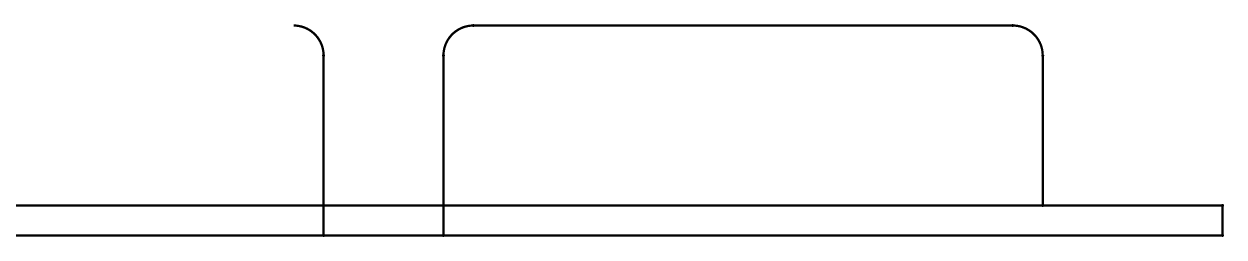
# Model space of a CAD drawing. Extents: x 0 to 200, y 0 to 200.
# Drawn here: x 108 to 148.05, y 117.95 to 125.05 of the extents above; entities that cross this region are included whole.
import ezdxf

# ---------------------------------------------------------------- set-up
doc = ezdxf.new("R2010")
doc.units = 0
doc.layers.get('0').update_dxf_attribs({"linetype": 'CONTINUOUS'})
doc.layers.add('gm1', color=1, linetype='CONTINUOUS')

# ---------------------------------------------------------------- blocks, each defined once
blk = doc.blocks.new('D10')
at = {"const_width": 0.05}
blk.add_lwpolyline([(-0.025, 0, 1), (0.025, 0, 1)], format="xyb", close=True, dxfattribs=at)

msp = doc.modelspace()

# ---------------------------------------------------------------- linework, layer by layer
at = {"layer": 'gm1', "color": 1, "const_width": 0.0762}
for points in [[(118.000236, 124.000248, 0.414214), (117.000234, 125.00025)], [(123.000246, 125.00025, 0.414214), (122.000244, 124.000248)], [(142.000284, 124.000248, 0.414214), (141.000282, 125.00025)]]:
    msp.add_lwpolyline(points, format="xyb", dxfattribs=at)
for points in [[(123.000246, 125.00025), (123.000246, 125.00025)], [(123.000246, 125.00025), (123.000246, 125.00025)], [(123.000246, 125.00025), (141.000282, 125.00025)], [(118.000236, 124.000248), (118.000236, 124.000248)], [(118.000236, 124.000248), (118.000236, 124.000248)], [(118.000236, 119.000238), (118.000236, 124.000248)], [(122.000244, 119.000238), (122.000244, 124.000248)], [(142.000284, 124.000248), (142.000284, 124.000248)], [(142.000284, 124.000248), (142.000284, 124.000248)], [(142.000284, 124.000248), (142.000284, 119.000238)], [(148.000296, 119.000238), (46.000092, 119.000238)], [(118.000236, 119.000238), (118.000236, 118.000236)], [(122.000244, 118.000236), (122.000244, 119.000238)], [(148.000296, 118.000236), (148.000296, 119.000238)], [(46.000092, 118.000236), (148.000296, 118.000236)]]:
    msp.add_lwpolyline(points, dxfattribs=at)

# ---------------------------------------------------------------- block references
at = {"layer": 'gm1'}
for p in [(123.000246, 125.00025), (123.000246, 125.00025), (123.000246, 125.00025), (123.000246, 125.00025), (141.000282, 125.00025), (141.000282, 125.00025), (118.000236, 124.000248), (118.000236, 124.000248), (118.000236, 124.000248), (118.000236, 124.000248), (122.000244, 124.000248), (122.000244, 124.000248), (142.000284, 124.000248), (142.000284, 124.000248), (142.000284, 124.000248), (142.000284, 124.000248), (118.000236, 119.000238), (118.000236, 119.000238), (122.000244, 119.000238), (142.000284, 119.000238), (148.000296, 119.000238), (148.000296, 119.000238), (118.000236, 118.000236), (122.000244, 118.000236), (148.000296, 118.000236)]:
    msp.add_blockref('D10', p, dxfattribs=at)

doc.saveas('drawing.dxf')
